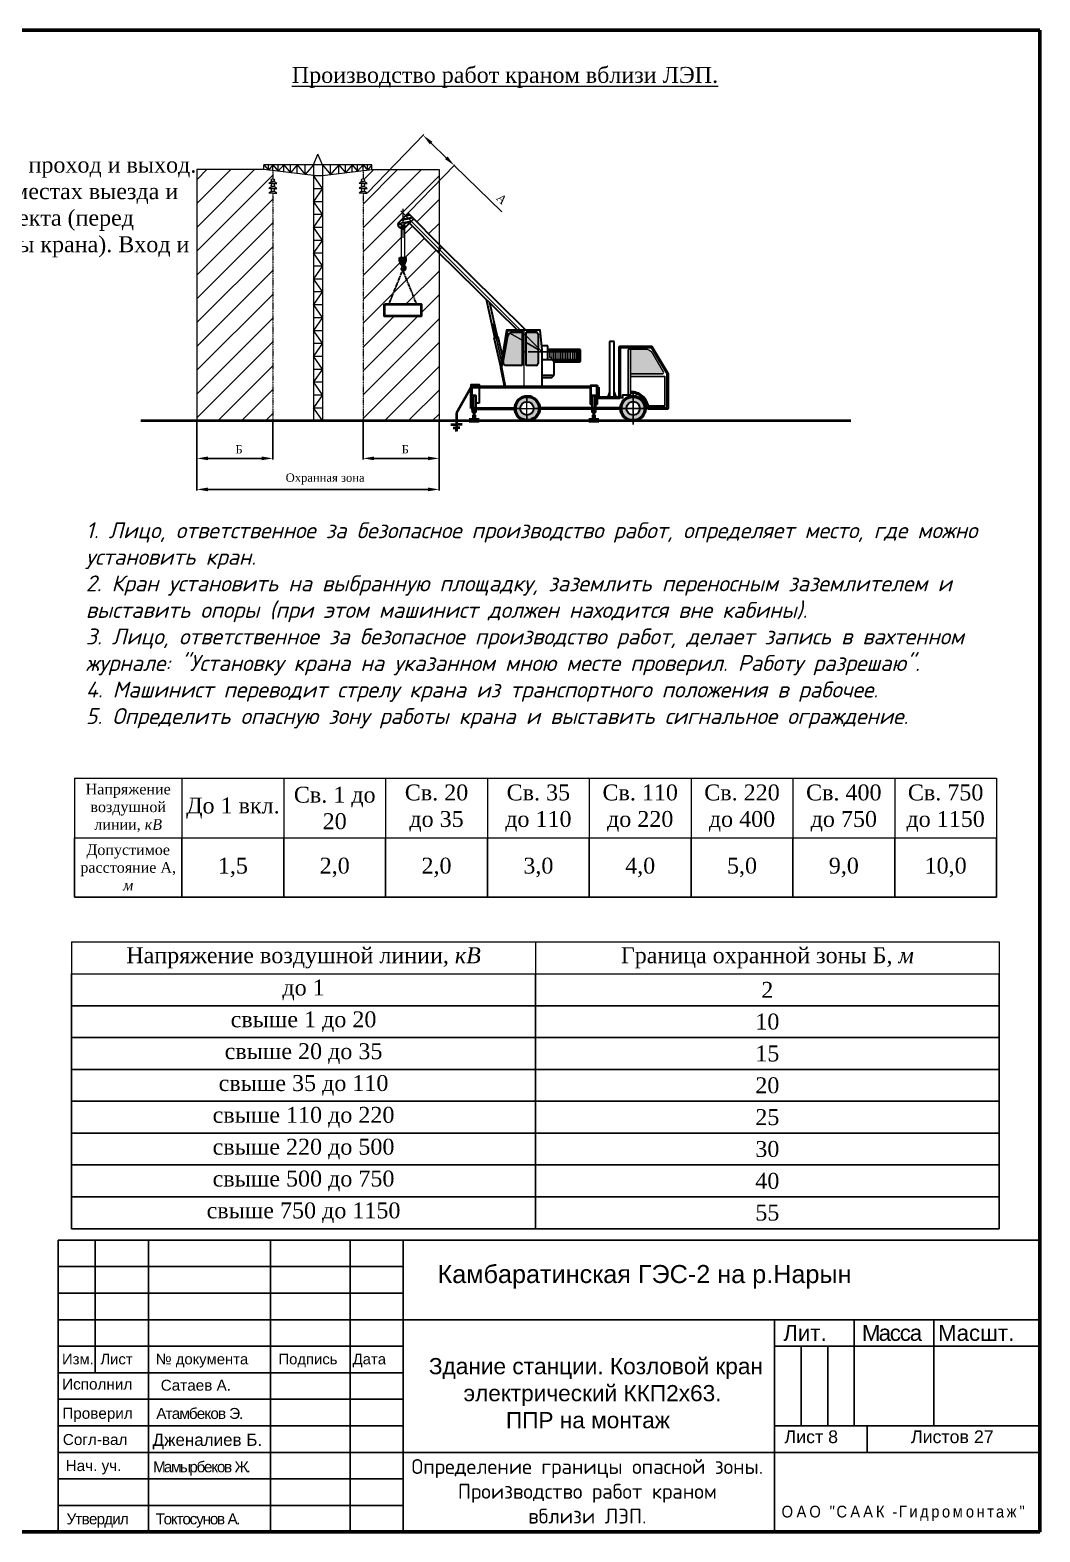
# Model space of a CAD drawing. Header units: millimetres. Extents: x 155577 to 993706, y -295114 to -113927.
# Drawn here: x 423983 to 444555, y -247198 to -216603 of the extents above; entities that cross this region are included whole.
import ezdxf

# ---------------------------------------------------------------- set-up
doc = ezdxf.new("R2010")
doc.units = ezdxf.units.MM
doc.linetypes.add('CENTER', pattern=[50.8, 31.75, -6.35, 6.35, -6.35])
doc.linetypes.add('Эл. линия', pattern=[22.225, 6.35, -3.175, 6.35, -3.175, 0, -3.175])
doc.layers.add('размер', color=84, linetype='Continuous', lineweight=18)
doc.layers.add('Сущ. здание', color=8, linetype='Continuous', lineweight=30)
doc.styles.add('rom', font='times.ttf')
doc.styles.get("Standard").update_dxf_attribs({"font": 'arial.ttf'})
doc.styles.add('Бук', font='isocpeur.ttf', dxfattribs={"height": 3})
doc.styles.add('джорджия', font='georgia.ttf', dxfattribs={"height": 3})
doc.dimstyles.new('ISO-25', dxfattribs={"dimtxt": 170, "dimasz": 170, "dimexe": 20, "dimexo": 10, "dimgap": 40, "dimtad": 1, "dimtxsty": 'Standard', "dimcen": 2.5, "dimadec": 0, "dimazin": 0, "dimtfac": 1, "dimtmove": 0, "dimatfit": 3, "dimfxl": 0, "dimarcsym": 0})

# ---------------------------------------------------------------- blocks, each defined once
blk = doc.blocks.new('*D197')
at = {"layer": 'Defpoints', "color": 0, "transparency": 16777216}
for p in [(427381, -224560), (432315, -224560), (432315, -225961)]:
    blk.add_point(p, dxfattribs=at)
at = {"layer": 'размер', "color": 0, "lineweight": -2, "transparency": 16777216}
for p, q in [((427381, -224570), (427381, -225981)), ((432315, -224570), (432315, -225981)), ((427606, -225961), (432090, -225961))]:
    blk.add_line(p, q, dxfattribs=at)
at = {"layer": 'размер', "color": 0, "transparency": 16777216}
for points in [[(427606, -225923), (427606, -225998), (427381, -225961)], [(432090, -225923), (432090, -225998), (432315, -225961)]]:
    blk.add_solid(points, dxfattribs=at)
at = {"layer": 'размер', "color": 0, "transparency": 16777216, "insert": (429994, -225749), "char_height": 170, "attachment_point": 5}
blk.add_mtext('{\\fGeorgia|b0|i0|c204|p18;Охранная зона}', dxfattribs=at)
blk = doc.blocks.new('*D198')
at = {"layer": 'Defpoints', "color": 0, "transparency": 16777216}
for p in [(427381, -224560), (428929, -224560), (427381, -225329)]:
    blk.add_point(p, dxfattribs=at)
at = {"layer": 'размер', "color": 0, "lineweight": -2, "transparency": 16777216}
for p, q in [((427381, -224570), (427381, -225349)), ((428929, -224570), (428929, -225349)), ((428704, -225329), (427606, -225329))]:
    blk.add_line(p, q, dxfattribs=at)
at = {"layer": 'размер', "color": 0, "transparency": 16777216}
for points in [[(427606, -225291), (427606, -225366), (427381, -225329)], [(428704, -225291), (428704, -225366), (428929, -225329)]]:
    blk.add_solid(points, dxfattribs=at)
at = {"layer": 'размер', "color": 0, "transparency": 16777216, "insert": (428240, -225144), "char_height": 170, "attachment_point": 5}
blk.add_mtext('{\\fGeorgia|b0|i0|c204|p18;Б}', dxfattribs=at)
blk = doc.blocks.new('*D190')
at = {"layer": 'Defpoints', "color": 0, "transparency": 16777216}
for p in [(430767, -224560), (432315, -224560), (430767, -225329)]:
    blk.add_point(p, dxfattribs=at)
at = {"layer": 'размер', "color": 0, "lineweight": -2, "transparency": 16777216}
for p, q in [((430767, -224570), (430767, -225349)), ((432315, -224570), (432315, -225349)), ((432090, -225329), (430992, -225329))]:
    blk.add_line(p, q, dxfattribs=at)
at = {"layer": 'размер', "color": 0, "transparency": 16777216}
for points in [[(430992, -225291), (430992, -225366), (430767, -225329)], [(432090, -225291), (432090, -225366), (432315, -225329)]]:
    blk.add_solid(points, dxfattribs=at)
at = {"layer": 'размер', "color": 0, "transparency": 16777216, "insert": (431626, -225144), "char_height": 170, "attachment_point": 5}
blk.add_mtext('{\\fGeorgia|b0|i0|c204|p18;Б}', dxfattribs=at)
blk = doc.blocks.new('*D199')
at = {"layer": 'Defpoints', "color": 0, "transparency": 16777216}
for p in [(432623, -219361), (430848, -219928), (431478, -220540)]:
    blk.add_point(p, dxfattribs=at)
at = {"layer": 'размер', "color": 0, "lineweight": -2, "transparency": 16777216}
for p, q in [((430855, -219921), (432006, -218734)), ((432154, -218905), (432462, -219204)), ((431485, -220533), (432637, -219347)), ((432623, -219361), (433595, -220305))]:
    blk.add_line(p, q, dxfattribs=at)
at = {"layer": 'размер', "color": 0, "transparency": 16777216}
for points in [[(432180, -218879), (432127, -218932), (431992, -218749)], [(432488, -219178), (432435, -219231), (432623, -219361)]]:
    blk.add_solid(points, dxfattribs=at)
at = {"layer": 'размер', "color": 0, "transparency": 16777216, "insert": (433592, -220044), "char_height": 170, "attachment_point": 5, "rotation": 315.849}
blk.add_mtext('{\\fGeorgia|b0|i0|c204|p18;А}', dxfattribs=at)
blk = doc.blocks.new('*T191')
at = {"color": 0, "linetype": 'ByBlock', "lineweight": 15}
for p, q in [((0, 0), (18896, 0)), ((0, 0), (0, -654)), ((9448, 0), (9448, -654)), ((18896, 0), (18896, -654)), ((0, -654), (18896, -654))]:
    blk.add_line(p, q, dxfattribs=at)
at = {"color": 0, "linetype": 'ByBlock', "lineweight": -2}
for p, q in [((0, -654), (0, -5844)), ((9448, -654), (9448, -5844)), ((18896, -654), (18896, -5844)), ((0, -1303), (18896, -1303)), ((0, -1952), (18896, -1952)), ((0, -2600), (18896, -2600)), ((0, -3249), (18896, -3249)), ((0, -3898), (18896, -3898)), ((0, -4546), (18896, -4546)), ((0, -5195), (18896, -5195)), ((0, -5844), (18896, -5844))]:
    blk.add_line(p, q, dxfattribs=at)
at = {"color": 0, "linetype": 'ByBlock', "lineweight": 20, "width": 9231.77, "attachment_point": 5, "style": 'джорджия'}
for s, insert, char_height in [('{\\fGeorgia|b0|i0|c204|p18;Напряжение воздушной линии, \\fGeorgia|b0|i1|c204|p18;кВ}', (4724, -327), 324.32), ('{\\fGeorgia|b0|i0|c204|p18;Граница охранной зоны Б, \\fGeorgia|b0|i1|c204|p18;м}', (14172, -327), 324.32), ('{\\fGeorgia|b0|i0|c204|p18;до 1}', (4724, -979), 324.32), ('2', (14172, -979), 324), ('{\\fGeorgia|b0|i0|c204|p18;свыше 1 до 20}', (4724, -1627), 324.32), ('10', (14172, -1627), 324.3), ('{\\fGeorgia|b0|i0|c204|p18;свыше 20 до 35}', (4724, -2276), 324.32), ('15', (14172, -2276), 324.3), ('{\\fGeorgia|b0|i0|c204|p18;свыше 35 до 110}', (4724, -2925), 324.32), ('20', (14172, -2925), 324.3), ('{\\fGeorgia|b0|i0|c204|p18;свыше 110 до 220}', (4724, -3573), 324.32), ('25', (14172, -3573), 324.3), ('{\\fGeorgia|b0|i0|c204|p18;свыше 220 до 500}', (4724, -4222), 324.32), ('30', (14172, -4222), 324.3), ('{\\fGeorgia|b0|i0|c204|p18;свыше 500 до 750}', (4724, -4871), 324.32), ('40', (14172, -4871), 324.3), ('{\\fGeorgia|b0|i0|c204|p18;свыше 750 до 1150}', (4724, -5519), 324.32), ('55', (14172, -5519), 324.3)]:
    blk.add_mtext(s, dxfattribs=dict(at, insert=insert, char_height=char_height))
blk = doc.blocks.new('*T192')
at = {"color": 0, "linetype": 'ByBlock', "lineweight": 15}
for p, q in [((0, 0), (18786, 0)), ((0, 0), (0, -1216)), ((2193, 0), (2193, -1216)), ((4267, 0), (4267, -1216)), ((6341, 0), (6341, -1216)), ((8415, 0), (8415, -1216)), ((10490, 0), (10490, -1216)), ((12564, 0), (12564, -1216)), ((14638, 0), (14638, -1216)), ((16712, 0), (16712, -1216)), ((18786, 0), (18786, -1216)), ((0, -1216), (18786, -1216))]:
    blk.add_line(p, q, dxfattribs=at)
at = {"color": 0, "linetype": 'ByBlock', "lineweight": -2}
for p, q in [((0, -1216), (0, -2422)), ((2193, -1216), (2193, -2422)), ((4267, -1216), (4267, -2422)), ((6341, -1216), (6341, -2422)), ((8415, -1216), (8415, -2422)), ((10490, -1216), (10490, -2422)), ((12564, -1216), (12564, -2422)), ((14638, -1216), (14638, -2422)), ((16712, -1216), (16712, -2422)), ((18786, -1216), (18786, -2422)), ((0, -2422), (18786, -2422))]:
    blk.add_line(p, q, dxfattribs=at)
at = {"color": 0, "linetype": 'ByBlock', "lineweight": 20, "attachment_point": 5, "style": 'джорджия'}
for s, insert, char_height, width in [('{\\fGeorgia|b0|i0|c204|p18;Напряжение воздушной линии, \\fGeorgia|b0|i1|c204|p18;кВ}', (1097, -608), 216.22, 1976.88), ('{\\fGeorgia|b0|i0|c204|p18;Св. 1 до 20}', (5304, -608), 324.32, 1857.9), ('{\\fGeorgia|b0|i0|c204|p18;Св. 20 до 35}', (7378, -608), 324.32, 1857.9), ('{\\fGeorgia|b0|i0|c204|p18;Св. 35 до 110 }', (9453, -608), 324.32, 1857.9), ('{\\fGeorgia|b0|i0|c204|p18;Св. 110 до 220}', (11527, -608), 324.32, 1857.9), ('{\\fGeorgia|b0|i0|c204|p18;Св. 220 до 400}', (13601, -608), 324.32, 1857.9), ('{\\fGeorgia|b0|i0|c204|p18;Св. 400 до 750}', (15675, -608), 324.32, 1857.9), ('{\\fGeorgia|b0|i0|c204|p18;Св. 750 до 1150}', (17749, -608), 324.32, 1857.9), ('{\\fGeorgia|b0|i0|c204|p18;До 1 вкл.}', (3230, -608), 324.32, 1857.9), ('{\\fGeorgia|b0|i0|c204|p18;Допустимое расстояние А, \\fGeorgia|b0|i1|c204|p18;м}', (1097, -1819), 216.22, 1976.88), ('1,5', (3230, -1819), 324.3, 1857.9), ('2,0', (5304, -1819), 324.3, 1857.9), ('2,0', (7378, -1819), 324.3, 1857.9), ('3,0', (9453, -1819), 324.3, 1857.9), ('4,0', (11527, -1819), 324.3, 1857.9), ('5,0', (13601, -1819), 324.3, 1857.9), ('9,0', (15675, -1819), 324.3, 1857.9), ('10,0', (17749, -1819), 324.3, 1857.9)]:
    blk.add_mtext(s, dxfattribs=dict(at, insert=insert, char_height=char_height, width=width))

msp = doc.modelspace()

# ---------------------------------------------------------------- hatches: boundary and pattern name
at = {"linetype": 'ByBlock', "lineweight": 20}
h = msp.add_hatch(dxfattribs=at)
h.set_pattern_fill('ANSI31', color=9, scale=108.108, style=0)
h.set_pattern_definition([(45, (14798.9, -231763.07), (-242.70938, 242.70938), [])])
h.paths.add_polyline_path([(428928.707, -219927.691), (428848.08, -219927.691, -0.210682779), (428928.707, -219892.14, -0.414213562), (428896.949, -219860.381, -0.414213562), (428928.707, -219828.623), (428848.08, -219828.623, -0.210682779), (428928.707, -219793.072, -0.414213562), (428896.949, -219761.313, -0.414213562), (428928.707, -219729.555), (428848.08, -219729.555, -0.210682779), (428928.707, -219694.004, -0.414213562), (428896.949, -219662.246, -0.414213562), (428928.707, -219630.487), (428928.707, -219468.161), (428747.891, -219446.558), (427380.946, -219446.558), (427380.946, -224560.025), (428928.707, -224560.025)])
h.paths.add_polyline_path([(432314.71, -221141.063), (432284.304, -221111.099), (431712.909, -220535.842), (431610.526, -220637.537), (431610.526, -221231.159), (431613.188, -221233.994), (431620.726, -221233.994), (431638.415, -221233.994), (431638.415, -221297.586), (431603.582, -221384.312), (431587.899, -221384.312), (431587.899, -221399.189), (431628.593, -221430.743, -0.624469511), (431577.605, -221494.566), (431859.24, -222189.565), (431947.132, -222189.565), (431947.132, -222431.166), (431205.805, -222431.166), (431205.805, -222189.565), (431293.697, -222189.565), (431575.539, -221494.054, -0.324932666), (431542.107, -221452.364), (431553.78, -221454.497, 1.606567306), (431597.023, -221432.876), (431564.59, -221400.443), (431564.59, -221384.312), (431548.908, -221384.312), (431548.759, -221384.312), (431544.024, -221372.525), (431513.925, -221297.586), (431513.925, -221230.317), (431517.378, -221233.994), (431542.263, -221233.994), (431542.263, -220648.461, -0.347514101), (431478.461, -220540.152), (431576.469, -220442.803), (431576.469, -220321.934), (431637.124, -220382.555), (431647.308, -220372.439), (431684.919, -220335.081), (432314.71, -220969.129), (432314.71, -219446.558), (430947.765, -219446.558), (430766.949, -219468.161), (430766.949, -219630.487, -0.414213562), (430798.708, -219662.246, -0.414213562), (430766.949, -219694.004, -0.210682779), (430847.576, -219729.555), (430766.949, -219729.555, -0.414213562), (430798.708, -219761.313, -0.414213562), (430766.949, -219793.072, -0.210682779), (430847.576, -219828.623), (430766.949, -219828.623, -0.414213562), (430798.708, -219860.381, -0.414213562), (430766.949, -219892.14, -0.210682779), (430847.576, -219927.691), (430766.949, -219927.691), (430766.949, -224560.025), (432314.71, -224560.025)])
h.paths.add_polyline_path([(431577.605, -221494.566, -0.011707732), (431575.539, -221494.054), (431293.697, -222189.565), (431859.24, -222189.565)], flags=17)
h = msp.add_hatch(color=256, dxfattribs=at)
h.paths.add_polyline_path([(428848.08, -219729.555), (428928.707, -219729.555), (429009.334, -219729.555, 0.440937556)])
h.paths.add_polyline_path([(428848.08, -219828.623), (428928.707, -219828.623), (429009.334, -219828.623, 0.440937556)])
h.paths.add_polyline_path([(428848.08, -219927.691), (428928.707, -219927.691), (429009.334, -219927.691, 0.440937556)])
h.paths.add_polyline_path([(430686.322, -219729.555), (430766.949, -219729.555), (430847.576, -219729.555, 0.440937556)])
h.paths.add_polyline_path([(430686.322, -219828.623), (430766.949, -219828.623), (430847.576, -219828.623, 0.440937556)])
h.paths.add_polyline_path([(430686.322, -219927.691), (430766.949, -219927.691), (430847.576, -219927.691, 0.440937556)])
h = msp.add_hatch(color=256, dxfattribs=at)
h.paths.add_polyline_path([(431724.106, -220374.533), (431709.338, -220359.665), (431647.308, -220372.439), (431637.124, -220382.555), (431645.33, -220390.755)])
h.paths.add_polyline_path([(431645.33, -220390.755), (431637.124, -220382.555), (431624.562, -220395.032)])
h.paths.add_polyline_path([(431603.795, -220450.402), (431559.67, -220459.488), (431536.925, -220482.081), (431598.741, -220469.351)])
h.paths.add_polyline_path([(431702.576, -220447.968), (431687.718, -220433.119), (431603.795, -220450.402), (431598.741, -220469.351)])
h.paths.add_polyline_path([(431781.005, -220431.817), (431766.238, -220416.949), (431687.718, -220433.119), (431702.576, -220447.968)])
h.paths.add_polyline_path([(431733.024, -220515.862), (431751.824, -220497.188), (431749.247, -220494.612), (431597.481, -220525.866, -0.14337599), (431608.72, -220541.46)])
h.paths.add_polyline_path([(431755.769, -220493.269), (431749.247, -220494.612), (431751.824, -220497.188)])
h.paths.add_polyline_path([(431540.351, -220555.539), (431543.418, -220544.041, -0.023314504), (431544.382, -220541.002, -0.03732041), (431546.501, -220536.364), (431477.575, -220550.558, 0.043835551), (431478.534, -220568.269)])
h.paths.add_polyline_path([(431523.048, -220620.414), (431505.623, -220624.002, 0.043870985), (431518.969, -220635.707)])
h.paths.add_polyline_path([(431555.453, -220631.649), (431560.507, -220612.7), (431523.048, -220620.414), (431518.969, -220635.707, 0.011501363), (431522.792, -220638.375)])
h.paths.add_polyline_path([(431592.75, -220623.969), (431597.804, -220605.019), (431560.507, -220612.7), (431555.453, -220631.649)])
h.paths.add_polyline_path([(431632.409, -220615.802), (431655.154, -220593.209), (431597.804, -220605.019), (431592.75, -220623.969)])
h = msp.add_hatch(color=256, dxfattribs=at)
h.paths.add_polyline_path([(431620.726, -221233.994), (431613.188, -221233.994), (431638.415, -221260.859), (431638.415, -221252.832)])
h.paths.add_polyline_path([(431590.743, -221233.994), (431583.206, -221233.994), (431638.415, -221292.788), (431638.415, -221284.761)])
h.paths.add_polyline_path([(431553.726, -221233.994), (431546.188, -221233.994), (431628.675, -221321.837), (431630.933, -221316.215)])
h.paths.add_polyline_path([(431517.378, -221233.994), (431513.925, -221233.994), (431513.925, -221238.343), (431617.786, -221348.948), (431620.044, -221343.326)])
h.paths.add_polyline_path([(431513.925, -221266.98), (431513.925, -221275.006), (431607.472, -221374.628), (431609.73, -221369.006)])
h.paths.add_polyline_path([(431516.482, -221303.95), (431522.115, -221317.976), (431565.137, -221363.792, -0.121872314), (431568.276, -221359.109)], flags=17)
h.paths.add_polyline_path([(431544.024, -221372.525), (431548.759, -221384.312), (431555.093, -221384.312)])
h = msp.add_hatch(color=9, dxfattribs=at)
h.paths.add_polyline_path([(434010.838, -222923.835), (433753.6, -222775.024, 0.133894012), (433716.133, -222832.636), (433622.466, -223363.417, 0.353974589), (433663.98, -223436.96), (434010.838, -223436.96)])
h.paths.add_polyline_path([(433784.223, -222754.664, 0.070737254), (433753.6, -222775.024), (434010.838, -222923.835), (434010.838, -222754.664)])
h.paths.add_polyline_path([(434091.108, -222754.664), (434091.108, -222970.271), (434331.919, -223109.579), (434331.919, -222797.767, 0.291454726), (434298.732, -222754.664)])
h.paths.add_polyline_path([(434091.108, -222970.271), (434091.108, -223436.96), (434296.075, -223436.96, 0.260888524), (434331.919, -223395.174), (434331.919, -223109.579)])
msp.add_hatch(color=9, dxfattribs=at).paths.add_polyline_path([(436858.344, -223608.177, 0.511810998), (436889.661, -223563.782), (436670.233, -223191.606, 0.123079728), (436557.954, -223108.911), (436213.133, -223108.911), (436213.133, -223608.177)])
h = msp.add_hatch(color=8, dxfattribs=at)
h.paths.add_polyline_path([(434241.396, -224312.311), (434357.675, -224312.311, 0.421078728), (434105.027, -224065.503), (434105.027, -224174.503, -0.417293981)])
h.paths.add_polyline_path([(434105.027, -224447.255), (434105.027, -224559.119, 0.421078728), (434357.675, -224312.311), (434241.396, -224312.311, -0.411139839)])
h.paths.add_polyline_path([(434035.18, -224547.32, -0.63409963), (434070.825, -224555.929, 0.0348278), (434105.027, -224559.119), (434105.027, -224447.255, -0.411139839), (433968.659, -224312.311), (433863.924, -224312.311, 0.325708068)])
h.paths.add_polyline_path([(433863.924, -224312.311), (433968.659, -224312.311, -0.417293981), (434105.027, -224174.503), (434105.027, -224065.503, 0.407381562)])
h.paths.add_polyline_path([(436267.187, -224173.07), (436267.187, -224066.279, 0.412861999), (436019.189, -224310.879), (436130.819, -224310.879, -0.417293981)])
h.paths.add_polyline_path([(436267.187, -224066.279), (436267.187, -224173.07, -0.417293981), (436403.556, -224310.879), (436512.919, -224310.879, 0.410177429)])
h.paths.add_polyline_path([(436267.187, -224445.822), (436267.187, -224560.025, 0.412869363), (436512.929, -224313.152, 0.002302078), (436512.919, -224310.879), (436403.556, -224310.879, -0.411139839)])
h.paths.add_polyline_path([(436130.819, -224310.879), (436019.189, -224310.879, 0.002302078), (436019.178, -224313.152, 0.412869363), (436264.92, -224560.025), (436267.187, -224560.025), (436267.187, -224445.822, -0.411139839)])

# ---------------------------------------------------------------- linework, layer by layer
at = {"lineweight": 60}
for p, q in [((402949.846, -216603.218), (444555.454, -216603.218)), ((444555.454, -247197.782), (444555.454, -216603.218)), ((402949.846, -247197.782), (444555.454, -247197.782))]:
    msp.add_line(p, q, dxfattribs=at)
at = {"linetype": 'ByBlock', "lineweight": 20}
for p, q in [((430947.765, -219351.53), (428747.891, -219351.53)), ((428747.891, -219446.558), (428747.891, -219351.53)), ((428747.891, -219351.53), (428838.299, -219457.36)), ((428928.707, -219351.53), (428838.299, -219457.36)), ((428838.299, -219457.36), (428838.299, -219351.53)), ((428928.707, -219351.53), (429039.667, -219481.417)), ((428928.707, -219468.161), (428928.707, -219351.53)), ((429039.667, -219481.417), (429039.667, -219351.53)), ((429150.627, -219351.53), (429039.667, -219481.417)), ((429150.627, -219351.53), (429286.811, -219510.943)), ((429150.627, -219494.673), (429150.627, -219351.53)), ((429422.994, -219351.53), (429286.811, -219510.943)), ((429286.811, -219510.943), (429286.811, -219351.53)), ((429422.994, -219351.53), (429590.135, -219547.181)), ((429422.994, -219527.213), (429422.994, -219351.53)), ((429757.277, -219351.53), (429590.135, -219547.181)), ((429590.135, -219547.181), (429590.135, -219351.53)), ((429757.277, -219351.53), (429847.828, -219132.953)), ((429757.277, -219351.53), (429757.277, -224560.025)), ((429938.38, -219351.53), (429847.828, -219132.953)), ((429938.38, -219351.53), (429938.38, -224560.025)), ((429938.38, -219351.53), (430105.521, -219547.181)), ((430105.521, -219547.181), (430105.521, -219351.53)), ((430272.663, -219351.53), (430105.521, -219547.181)), ((430272.663, -219527.213), (430272.663, -219351.53)), ((430272.663, -219351.53), (430408.846, -219510.943)), ((430408.846, -219510.943), (430408.846, -219351.53)), ((430545.03, -219351.53), (430408.846, -219510.943)), ((430545.03, -219494.673), (430545.03, -219351.53)), ((430545.03, -219351.53), (430655.99, -219481.417)), ((430655.99, -219481.417), (430655.99, -219351.53)), ((430766.949, -219351.53), (430655.99, -219481.417)), ((430766.949, -219468.161), (430766.949, -219351.53)), ((430766.949, -219351.53), (430857.357, -219457.36)), ((430947.765, -219351.53), (430857.357, -219457.36)), ((430857.357, -219457.36), (430857.357, -219351.53)), ((430947.765, -219446.558), (430947.765, -219351.53)), ((429757.277, -219567.15), (428747.891, -219446.558)), ((429938.38, -219829.933), (429757.277, -219567.15)), ((429757.277, -219567.15), (429938.38, -219567.15)), ((429938.38, -219567.15), (430947.765, -219446.558)), ((428928.707, -219729.555), (428848.08, -219729.555)), ((428928.707, -219828.623), (428848.08, -219828.623)), ((428928.707, -219927.691), (428848.08, -219927.691)), ((428928.707, -219729.555), (429009.334, -219729.555)), ((428928.707, -219828.623), (429009.334, -219828.623)), ((428928.707, -219927.691), (429009.334, -219927.691)), ((429938.38, -219829.933), (429757.277, -220092.716)), ((429757.277, -219829.933), (429938.38, -219829.933)), ((430766.949, -219729.555), (430686.322, -219729.555)), ((430766.949, -219828.623), (430686.322, -219828.623)), ((430766.949, -219927.691), (430686.322, -219927.691)), ((430766.949, -219729.555), (430847.576, -219729.555)), ((430766.949, -219828.623), (430847.576, -219828.623)), ((430766.949, -219927.691), (430847.576, -219927.691)), ((429938.38, -220355.499), (429757.277, -220092.716)), ((429757.277, -220092.716), (429938.38, -220092.716)), ((429938.38, -220355.499), (429757.277, -220618.281)), ((429757.277, -220355.499), (429938.38, -220355.499)), ((431477.575, -220550.558), (431546.501, -220536.364)), ((431478.534, -220568.269), (431542.338, -220555.13)), ((431536.925, -220482.081), (431781.005, -220431.817)), ((431542.263, -220552.857), (431542.263, -221233.994)), ((431559.67, -220459.488), (431766.238, -220416.949)), ((431582.865, -220528.876), (431755.769, -220493.269)), ((431608.72, -220541.46), (431733.024, -220515.862)), ((431610.526, -220556.041), (431610.526, -221233.994)), ((431624.562, -220395.032), (431724.106, -220374.533)), ((431647.308, -220372.439), (431709.338, -220359.665)), ((429938.38, -220881.064), (429757.277, -220618.281)), ((429757.277, -220618.281), (429938.38, -220618.281)), ((429938.38, -220881.064), (429757.277, -221143.847)), ((429757.277, -220881.064), (429938.38, -220881.064)), ((431505.623, -220624.002), (431655.154, -220593.209)), ((431522.792, -220638.375), (431632.409, -220615.802)), ((429938.38, -221406.63), (429757.277, -221143.847)), ((429757.277, -221143.847), (429938.38, -221143.847)), ((429938.38, -221406.63), (429757.277, -221669.413)), ((429757.277, -221406.63), (429938.38, -221406.63)), ((431513.925, -221238.343), (431617.786, -221348.948)), ((431513.925, -221266.98), (431609.73, -221369.006)), ((431513.925, -221275.006), (431607.472, -221374.628)), ((431516.482, -221303.95), (431568.276, -221359.109)), ((431517.378, -221233.994), (431620.044, -221343.326)), ((431522.115, -221317.976), (431565.137, -221363.792)), ((431544.024, -221372.525), (431555.093, -221384.312)), ((431546.188, -221233.994), (431628.675, -221321.837)), ((431553.726, -221233.994), (431630.933, -221316.215)), ((431583.206, -221233.994), (431638.415, -221292.788)), ((431590.743, -221233.994), (431638.415, -221284.761)), ((431613.188, -221233.994), (431638.415, -221260.859)), ((431620.726, -221233.994), (431638.415, -221252.832)), ((429938.38, -221932.196), (429757.277, -221669.413)), ((429757.277, -221669.413), (429938.38, -221669.413)), ((429938.38, -221932.196), (429757.277, -222194.979)), ((429757.277, -221932.196), (429938.38, -221932.196)), ((429938.38, -222457.762), (429757.277, -222194.979)), ((429757.277, -222194.979), (429938.38, -222194.979)), ((429938.38, -222457.762), (429757.277, -222720.545)), ((429757.277, -222457.762), (429938.38, -222457.762)), ((429938.38, -222983.327), (429757.277, -222720.545)), ((429757.277, -222720.545), (429938.38, -222720.545)), ((429938.38, -222983.327), (429757.277, -223246.11)), ((429757.277, -222983.327), (429938.38, -222983.327)), ((434050.973, -222736.495), (433710.099, -222736.495)), ((434050.973, -223855.041), (434050.973, -222736.495)), ((429938.38, -223508.893), (429757.277, -223246.11)), ((429757.277, -223246.11), (429938.38, -223246.11)), ((434612.209, -223156.015), (434612.209, -223301.423)), ((434647.037, -223156.015), (434647.037, -223316.555)), ((434681.864, -223156.015), (434681.864, -223316.555)), ((434716.692, -223156.015), (434716.692, -223316.555)), ((434751.519, -223156.015), (434751.519, -223316.555)), ((434786.346, -223156.015), (434786.346, -223316.555)), ((434821.174, -223156.015), (434821.174, -223316.555)), ((434856.001, -223156.015), (434856.001, -223316.555)), ((434890.829, -223156.015), (434890.829, -223316.555)), ((434925.656, -223156.015), (434925.656, -223316.555)), ((434960.484, -223156.015), (434960.484, -223316.555)), ((434995.311, -223156.015), (434995.311, -223316.555)), ((435030.139, -223156.015), (435030.139, -223316.555)), ((435064.966, -223156.015), (435064.966, -223316.555)), ((435099.793, -223156.015), (435099.793, -223316.555)), ((436557.954, -223108.911), (436165.002, -223108.911)), ((436889.661, -223563.782), (436670.233, -223191.606)), ((429938.38, -223508.893), (429757.277, -223771.676)), ((429757.277, -223508.893), (429938.38, -223508.893)), ((433591.104, -223474.462), (433666.315, -223855.041)), ((429938.38, -224034.459), (429757.277, -223771.676)), ((429757.277, -223771.676), (429938.38, -223771.676)), ((434050.973, -223855.041), (433666.315, -223855.041)), ((429938.38, -224034.459), (429757.277, -224297.242)), ((429757.277, -224034.459), (429938.38, -224034.459)), ((434105.027, -224557.754), (434105.027, -224064.003)), ((429938.38, -224560.025), (429757.277, -224297.242)), ((429757.277, -224297.242), (429938.38, -224297.242)), ((433863.924, -224312.311), (434357.675, -224312.311))]:
    msp.add_line(p, q, dxfattribs=at)
at = {"linetype": 'Эл. линия', "lineweight": 20, "ltscale": 0.5}
for p, q in [((428928.707, -219468.161), (428928.707, -219630.487)), ((430766.949, -219468.161), (430766.949, -219630.487)), ((428928.707, -219927.691), (428928.707, -224560.025)), ((430766.949, -219927.691), (430766.949, -224560.025))]:
    msp.add_line(p, q, dxfattribs=at)
at = {"linetype": 'CENTER', "lineweight": 20}
msp.add_line((431576.469, -220246.56), (431576.469, -220840.108), dxfattribs=at)
at = {"lineweight": 25}
for p, q in [((434412.189, -223156.015), (431537.975, -220283.462)), ((433588.593, -223353.753), (433415.378, -222579.364)), ((433689.757, -222714.529), (434372.054, -222714.529)), ((434372.054, -222714.529), (434412.189, -223115.88)), ((434813.54, -223156.015), (434131.244, -223156.015)), ((436165.002, -223108.911), (436165.002, -224040.609)), ((436213.133, -223108.911), (436213.133, -224040.609)), ((436213.133, -223608.177), (436858.344, -223608.177)), ((436267.187, -223986.555), (436267.187, -224635.203)), ((436591.511, -224310.879), (435780.701, -224310.879)), ((436321.241, -224310.879), (436591.511, -224310.879))]:
    msp.add_line(p, q, dxfattribs=at)
at = {"linetype": 'ByBlock', "lineweight": 30}
for p, q in [((431712.909, -220535.842), (431799.198, -220450.132)), ((431513.925, -221233.994), (431638.415, -221233.994)), ((433437.782, -222870.483), (433519.138, -222852.285)), ((435786.121, -222949.898), (435786.121, -224094.663)), ((435882.026, -222949.898), (435786.121, -222949.898)), ((435882.026, -224094.663), (435882.026, -222949.898)), ((435786.121, -223980.48), (435746.562, -224094.663)), ((435882.026, -223980.48), (435921.585, -224094.663))]:
    msp.add_line(p, q, dxfattribs=at)
at = {"lineweight": 30}
for p, q in [((433911.404, -222714.529), (432284.304, -221111.099)), ((434083.834, -222714.529), (432370.593, -221025.389)), ((433453.96, -222866.864), (433280.908, -222093.205)), ((433502.96, -222855.904), (433346.907, -222158.244)), ((433571.056, -223466.306), (433437.782, -222870.483)), ((433606.405, -223242.428), (433519.138, -222852.285)), ((433622.466, -223363.417), (433716.133, -222832.636)), ((433784.223, -222754.664), (434010.838, -222754.664)), ((433784.223, -222754.664), (434010.838, -222754.664)), ((434010.838, -222754.664), (433784.223, -222754.664)), ((434010.838, -222754.664), (434010.838, -223436.96)), ((434091.108, -222754.664), (434298.732, -222754.664)), ((434298.732, -222754.664), (434091.108, -222754.664)), ((434091.108, -223436.96), (434091.108, -222754.664)), ((434331.919, -222797.767), (434331.919, -223395.174)), ((434532.594, -223035.61), (434412.189, -223035.61)), ((434412.189, -223316.555), (434612.865, -223316.555)), ((434412.189, -223637.636), (434412.189, -223316.555)), ((434532.594, -223316.555), (434532.594, -223035.61)), ((434612.865, -223316.555), (434653, -223356.69)), ((434010.838, -223436.96), (433663.98, -223436.96)), ((434296.075, -223436.96), (434091.108, -223436.96)), ((434653, -223637.636), (434412.189, -223637.636)), ((434612.865, -223677.771), (434653, -223637.636)), ((434653, -223356.69), (434653, -223637.636)), ((433132.055, -223878.447), (433132.055, -224202.771)), ((434412.189, -223677.771), (434612.865, -223677.771)), ((432996.456, -224202.771), (432969.893, -224202.771)), ((433132.055, -224202.771), (433061.487, -224202.771))]:
    msp.add_line(p, q, dxfattribs=at)
at = {"linetype": 'Эл. линия', "lineweight": 30, "ltscale": 0.2}
for p, q in [((431293.697, -222189.565), (431580.721, -221481.267)), ((431859.24, -222189.565), (431572.216, -221481.267))]:
    msp.add_line(p, q, dxfattribs=at)
at = {"lineweight": 40}
for p, q in [((431513.925, -221297.586), (431513.925, -221233.994)), ((431548.759, -221384.312), (431513.925, -221297.586)), ((431553.78, -221454.497), (431542.107, -221452.364)), ((431548.908, -221384.312), (431564.59, -221384.312)), ((431564.59, -221400.443), (431564.59, -221365.878)), ((431597.023, -221432.876), (431564.59, -221400.443)), ((431587.899, -221384.312), (431603.582, -221384.312)), ((431603.582, -221384.312), (431638.415, -221297.586)), ((431638.415, -221297.586), (431638.415, -221233.994))]:
    msp.add_line(p, q, dxfattribs=at)
at = {"lineweight": 13}
msp.add_line((433710.099, -222736.495), (433591.104, -223474.462), dxfattribs=at)
at = {"color": 0, "linetype": 'ByBlock', "lineweight": 40}
for p, q in [((432969.893, -223878.447), (432672.057, -224409.157)), ((432672.057, -224409.157), (432672.057, -224756.935)), ((432557.441, -224640.174), (432672.057, -224640.174)), ((432605.359, -224706.039), (432672.057, -224706.039)), ((432644.292, -224756.935), (432672.057, -224756.935)), ((432786.673, -224640.174), (432672.057, -224640.174)), ((432738.755, -224706.039), (432672.057, -224706.039)), ((432699.822, -224756.935), (432672.057, -224756.935))]:
    msp.add_line(p, q, dxfattribs=at)
at = {"lineweight": 50}
for p, q in [((432969.893, -223878.447), (432969.893, -224310.879)), ((435404.403, -223878.447), (432969.893, -223878.447)), ((435564.485, -223878.447), (435529.291, -223878.447)), ((435564.485, -224094.663), (435564.485, -223878.447)), ((435996.917, -224094.663), (435564.485, -224094.663)), ((432969.893, -224310.879), (432996.456, -224310.879)), ((433061.487, -224310.879), (433863.928, -224310.879)), ((435434.802, -224310.879), (434357.671, -224310.879)), ((436019.189, -224310.879), (435499.833, -224310.879))]:
    msp.add_line(p, q, dxfattribs=at)
at = {"linetype": 'ByBlock', "lineweight": 40}
msp.add_line((426241.254, -224560.025), (440700.888, -224560.025), dxfattribs=at)
at = {"linetype": 'ByBlock', "lineweight": 70}
for p, q in [((432926.093, -224560.025), (432926.093, -224550.057)), ((432926.093, -224550.057), (433029.072, -224550.057)), ((433029.072, -224560.025), (432926.093, -224560.025)), ((433029.072, -224445.275), (433029.072, -224560.025)), ((433132.052, -224550.057), (433029.072, -224550.057)), ((433029.072, -224560.025), (433132.052, -224560.025)), ((433132.052, -224560.025), (433132.052, -224550.057)), ((435364.439, -224560.025), (435364.439, -224550.057)), ((435364.439, -224550.057), (435467.418, -224550.057)), ((435467.418, -224560.025), (435364.439, -224560.025)), ((435467.418, -224445.275), (435467.418, -224560.025)), ((435570.398, -224550.057), (435467.418, -224550.057)), ((435467.418, -224560.025), (435570.398, -224560.025)), ((435570.398, -224560.025), (435570.398, -224550.057))]:
    msp.add_line(p, q, dxfattribs=at)
for p, q in [((424555.676, -247197.782), (424555.676, -241251.902)), ((424555.676, -241251.902), (444555.454, -241251.902)), ((425312.424, -243954.575), (425312.424, -241251.902)), ((426393.494, -247197.782), (426393.494, -241251.902)), ((428879.952, -247197.782), (428879.952, -241251.902)), ((430501.556, -247197.782), (430501.556, -241251.902)), ((431582.625, -247197.782), (431582.625, -241251.902)), ((424555.676, -241792.436), (431582.625, -241792.436)), ((424555.676, -242332.971), (431582.625, -242332.971)), ((424555.676, -242873.505), (444555.454, -242873.505)), ((424555.676, -242873.505), (444555.454, -242873.505)), ((439150.108, -242873.505), (439150.108, -247197.782)), ((440771.712, -242873.505), (440771.712, -245035.644)), ((442393.316, -242873.505), (442393.316, -245035.644)), ((424555.676, -243414.04), (431582.625, -243414.04)), ((439150.108, -243414.04), (444555.454, -243414.04)), ((439690.643, -243414.04), (439690.643, -245035.644)), ((440231.178, -243414.04), (440231.178, -245035.644)), ((424555.676, -243954.575), (431582.625, -243954.575)), ((424555.676, -243954.575), (431582.625, -243954.575)), ((424555.676, -244495.109), (431582.625, -244495.109)), ((424555.676, -244495.109), (431582.625, -244495.109)), ((424555.676, -245035.644), (431582.625, -245035.644)), ((439150.108, -245035.644), (444555.454, -245035.644)), ((441038.193, -245035.644), (441038.193, -245576.178)), ((424555.676, -245576.178), (444555.454, -245576.178)), ((424555.676, -246116.713), (431582.625, -246116.713)), ((424555.676, -246116.713), (431582.625, -246116.713)), ((424555.676, -246657.247), (431582.625, -246657.247))]:
    msp.add_line(p, q)
at = {"lineweight": 20}
for p, q in [((444555.454, -242332.922), (444555.454, -243954.542)), ((444555.454, -244495.082), (444555.454, -245576.162)), ((430501.414, -247197.782), (428879.794, -247197.782))]:
    msp.add_line(p, q, dxfattribs=at)
at = {"linetype": 'ByBlock', "lineweight": 20}
for points in [[(431540.351, -220555.539), (431543.418, -220544.041, -0.023314504), (431544.382, -220541.002, -0.03732041), (431546.501, -220536.364), (431477.575, -220550.558, 0.043835551), (431478.534, -220568.269)], [(431733.024, -220515.862), (431751.824, -220497.188), (431749.247, -220494.612), (431597.481, -220525.866, -0.14337599), (431608.72, -220541.46)], [(431523.048, -220620.414), (431505.623, -220624.002, 0.043870985), (431518.969, -220635.707)], [(431555.453, -220631.649), (431560.507, -220612.7), (431523.048, -220620.414), (431518.969, -220635.707, 0.011501363), (431522.792, -220638.375)], [(431516.482, -221303.95), (431522.115, -221317.976), (431565.137, -221363.792, -0.121872314), (431568.276, -221359.109)], [(434010.838, -222923.835), (433753.6, -222775.024, 0.133894012), (433716.133, -222832.636), (433622.466, -223363.417, 0.353974589), (433663.98, -223436.96), (434010.838, -223436.96)], [(434010.838, -222754.664), (433784.223, -222754.664, 0.070737254), (433753.6, -222775.024), (434010.838, -222923.835)], [(434331.919, -222797.767, 0.291454726), (434298.732, -222754.664), (434091.108, -222754.664), (434091.108, -222970.271), (434331.919, -223109.579)], [(434091.108, -222970.271), (434091.108, -223436.96), (434296.075, -223436.96, 0.260888524), (434331.919, -223395.174), (434331.919, -223109.579)], [(436670.233, -223191.606, 0.123079728), (436557.954, -223108.911), (436213.133, -223108.911), (436213.133, -223608.177), (436858.344, -223608.177, 0.511810998), (436889.661, -223563.782)], [(434105.027, -224174.503), (434105.027, -224065.503, 0.407381562), (433863.924, -224312.311), (433968.659, -224312.311, -0.002626441), (433968.651, -224310.879, -0.414213562)], [(434105.027, -224065.503), (434105.027, -224174.503, -0.414213562), (434241.403, -224310.879, -0.002626441), (434241.396, -224312.311), (434357.675, -224312.311, 0.421078728)], [(436267.187, -224173.07), (436267.187, -224066.279, 0.412861999), (436019.189, -224310.879), (436130.819, -224310.879, -0.002626441), (436130.811, -224309.446, -0.414213562)], [(436267.187, -224066.279), (436267.187, -224173.07, -0.414213562), (436403.563, -224309.446, -0.002626441), (436403.556, -224310.879), (436512.919, -224310.879, 0.410177429)], [(433968.659, -224312.311), (433863.924, -224312.311, 0.325708068), (434035.18, -224547.32, -0.63409963), (434070.825, -224555.929, 0.0348278), (434105.027, -224559.119), (434105.027, -224447.255, -0.411139839)], [(434357.675, -224312.311), (434241.396, -224312.311, -0.411139839), (434105.027, -224447.255), (434105.027, -224559.119, 0.421078728)], [(436267.187, -224445.822, -0.411139839), (436130.819, -224310.879), (436019.189, -224310.879, 0.002302078), (436019.178, -224313.152, 0.412869363), (436264.92, -224560.025), (436267.187, -224560.025)], [(436512.929, -224313.152, 0.002302078), (436512.919, -224310.879), (436403.556, -224310.879, -0.411139839), (436267.187, -224445.822), (436267.187, -224560.025, 0.412869363)]]:
    msp.add_lwpolyline(points, format="xyb", close=True, dxfattribs=at)
at = {"lineweight": 30}
for points in [[(431478.461, -220540.152), (431684.919, -220335.081), (432370.593, -221025.389), (432284.304, -221111.099), (431712.909, -220535.842), (431593.746, -220654.204)], [(434412.189, -223878.447), (434412.189, -223115.88), (434372.054, -222714.529), (433689.757, -222714.529), (433569.352, -223477.096), (433649.622, -223878.447)], [(432969.893, -223878.447), (432969.893, -223824.393), (433132.055, -223824.393), (433132.055, -223878.447)], [(436213.133, -224040.609), (436050.971, -224040.609), (436050.971, -224094.663), (435996.917, -224094.663)]]:
    msp.add_lwpolyline(points, dxfattribs=at)
at = {"lineweight": 25}
for points, const_width in [([(431608.555, -220564.711, -1), (431544.382, -220541.002, -1)], 22.804), ([(431568.062, -221367.795, 1), (431584.278, -221367.795, 1)], 5.405), ([(434427.24, -223156.015, -1), (434397.139, -223156.015, -1)], 10.034)]:
    msp.add_lwpolyline(points, format="xyb", close=True, dxfattribs=dict(at, const_width=const_width))
at = {"linetype": 'ByBlock', "lineweight": 20}
for points in [[(431603.795, -220450.402), (431559.67, -220459.488), (431536.925, -220482.081), (431598.741, -220469.351)], [(431702.576, -220447.968), (431687.718, -220433.119), (431603.795, -220450.402), (431598.741, -220469.351)], [(431645.33, -220390.755), (431637.124, -220382.555), (431624.562, -220395.032)], [(431724.106, -220374.533), (431709.338, -220359.665), (431647.308, -220372.439), (431637.124, -220382.555), (431645.33, -220390.755)], [(431781.005, -220431.817), (431766.238, -220416.949), (431687.718, -220433.119), (431702.576, -220447.968)], [(431755.769, -220493.269), (431749.247, -220494.612), (431751.824, -220497.188)], [(431592.75, -220623.969), (431597.804, -220605.019), (431560.507, -220612.7), (431555.453, -220631.649)], [(431632.409, -220615.802), (431655.154, -220593.209), (431597.804, -220605.019), (431592.75, -220623.969)], [(431517.378, -221233.994), (431513.925, -221233.994), (431513.925, -221238.343), (431617.786, -221348.948), (431620.044, -221343.326)], [(431513.925, -221266.98), (431513.925, -221275.006), (431607.472, -221374.628), (431609.73, -221369.006)], [(431544.024, -221372.525), (431548.759, -221384.312), (431555.093, -221384.312)], [(431553.726, -221233.994), (431546.188, -221233.994), (431628.675, -221321.837), (431630.933, -221316.215)], [(431590.743, -221233.994), (431583.206, -221233.994), (431638.415, -221292.788), (431638.415, -221284.761)], [(431620.726, -221233.994), (431613.188, -221233.994), (431638.415, -221260.859), (431638.415, -221252.832)]]:
    msp.add_lwpolyline(points, close=True, dxfattribs=at)
at = {"lineweight": 40}
msp.add_lwpolyline([(431587.899, -221367.353), (431587.899, -221399.189), (431628.593, -221430.743)], dxfattribs=at)
at = {"linetype": 'ByBlock', "lineweight": 40}
msp.add_lwpolyline([(431205.805, -222189.565), (431947.132, -222189.565), (431947.132, -222431.166), (431205.805, -222431.166)], close=True, dxfattribs=at)
at = {"lineweight": 30, "const_width": 10.034}
msp.add_lwpolyline([(434066.024, -223156.015, -1), (434035.923, -223156.015, -1)], format="xyb", close=True, dxfattribs=at)
at = {"lineweight": 50}
for points in [[(434532.594, -223115.88), (435174.756, -223115.88), (435174.756, -223356.69), (434653, -223356.69)], [(435996.917, -224094.663), (435996.917, -223056.086), (436645.565, -223056.086), (436969.889, -223602.058), (436969.889, -224310.879), (436566.833, -224310.879)]]:
    msp.add_lwpolyline(points, dxfattribs=at)
at = {"lineweight": 25}
for points in [[(435134.621, -223156.015), (435134.621, -223316.555), (434612.865, -223316.555), (434612.865, -223276.42), (434572.73, -223276.42), (434572.73, -223156.015), (435134.621, -223156.015)], [(436580.032, -224256.825), (436915.835, -224256.825), (436915.835, -223662.231), (436213.133, -223662.231)]]:
    msp.add_lwpolyline(points, dxfattribs=at)
at = {"linetype": 'ByBlock', "lineweight": 40}
for points in [[(435434.802, -224224.109), (435404.403, -224224.109), (435404.403, -223845.789), (435529.291, -223845.789), (435529.291, -224224.109), (435499.833, -224224.109)], [(433044.61, -224382.487), (433061.487, -224382.487), (433061.487, -224052.772), (432996.456, -224052.772), (432996.456, -224382.487), (433013.535, -224382.487)], [(435482.956, -224382.487), (435499.833, -224382.487), (435499.833, -224052.772), (435434.802, -224052.772), (435434.802, -224382.487), (435451.88, -224382.487)]]:
    msp.add_lwpolyline(points, dxfattribs=at)
at = {"linetype": 'ByBlock', "lineweight": 30}
for points in [[(433044.61, -224301.896), (433013.535, -224301.896), (433013.535, -224445.275), (433044.61, -224445.275)], [(435482.956, -224301.896), (435451.88, -224301.896), (435451.88, -224445.275), (435482.956, -224445.275)]]:
    msp.add_lwpolyline(points, close=True, dxfattribs=at)
at = {"linetype": 'ByBlock', "lineweight": 20, "const_width": 13.514}
msp.add_lwpolyline([(434071.244, -224560.027, -1), (434030.703, -224560.027, -1)], format="xyb", close=True, dxfattribs=at)
msp.add_lwpolyline([(424555.676, -241251.902), (444555.454, -241251.902), (444555.454, -247197.782), (424555.676, -247197.782)], close=True)
at = {"linetype": 'ByBlock', "lineweight": 20}
for centre in [(428928.707, -219662.246), (430766.949, -219662.246), (428928.707, -219761.313), (428928.707, -219860.381), (430766.949, -219761.313), (430766.949, -219860.381)]:
    msp.add_circle(centre, 31.758, dxfattribs=at)
at = {"lineweight": 50}
for centre in [(434110.799, -224312.311), (436266.054, -224313.152)]:
    msp.add_circle(centre, 246.876, dxfattribs=at)
at = {"lineweight": 30}
for centre in [(434105.027, -224310.879), (436267.187, -224309.446)]:
    msp.add_circle(centre, 136.376, dxfattribs=at)
at = {"linetype": 'ByBlock', "lineweight": 20}
for centre, radius, start, end in [((428928.707, -219803.206), 109.202, 42.4110321, 137.5889679), ((428928.707, -219902.274), 109.202, 42.4110321, 137.5889679), ((428928.707, -220001.342), 109.202, 42.4110321, 137.5889679), ((430766.949, -219803.206), 109.202, 42.4110321, 137.5889679), ((430766.949, -219902.274), 109.202, 42.4110321, 137.5889679), ((430766.949, -220001.342), 109.202, 42.4110321, 137.5889679), ((436448.667, -223374.865), 287.533, 39.5945644, 67.6612046), ((436857.998, -223574.689), 33.489, 269.4075725, 19.0078912)]:
    msp.add_arc(centre, radius, start, end, dxfattribs=at)
at = {"lineweight": 30}
msp.add_arc((431578.869, -220553.951), 101.351, 172.1748311, 278.4408736, dxfattribs=at)
at = {"lineweight": 40}
for centre, radius, start, end in [((431587.512, -221450.202), 45.457, 182.726311, 25.3461759), ((431580.721, -221454.326), 26.942, 180.3650473, 52.765055), ((431576.17, -221367.795), 11.737, 2.1598104, 170.5973629)]:
    msp.add_arc(centre, radius, start, end, dxfattribs=at)
at = {"linetype": 'ByBlock', "lineweight": 30}
for centre, radius, start, end in [((433840.508, -222872.532), 130.617, 115.525446, 162.2150892), ((434281.494, -222802.264), 50.626, 5.0964993, 70.0925504), ((433688.656, -223374.542), 67.119, 169.5253204, 248.4293971), ((434276.68, -223384.057), 56.346, 290.1337794, 348.6213435)]:
    msp.add_arc(centre, radius, start, end, dxfattribs=at)
at = {"lineweight": 50}
msp.add_arc((436235.906, -224316.749), 330.979, 1.0162777, 93.9452725, dxfattribs=at)
at = {"layer": 'Сущ. здание', "lineweight": 20, "ltscale": 0.5}
for p, q in [((427380.946, -219446.558), (427380.946, -224560.025)), ((432314.71, -219446.558), (432314.71, -224560.025))]:
    msp.add_line(p, q, dxfattribs=at)
at = {"layer": 'Сущ. здание', "lineweight": 20}
for p, q in [((428747.891, -219446.558), (427380.946, -219446.558)), ((430947.765, -219446.558), (432314.71, -219446.558))]:
    msp.add_line(p, q, dxfattribs=at)

# ---------------------------------------------------------------- block references
for name, p in [('*T192', (424884.853, -231843.883)), ('*T191', (424829.964, -235176.352))]:
    msp.add_blockref(name, p)

# ---------------------------------------------------------------- texts
at = {"linetype": 'ByBlock', "lineweight": 20, "insert": (433657.4, -217355.445), "char_height": 324.324, "width": 17724.3943, "attachment_point": 2, "style": 'джорджия'}
msp.add_mtext('{\\fBook Antiqua|b0|i0|c204|p18;\\LПроизводство работ краном вблизи ЛЭП.}', dxfattribs=at)
at = {"attachment_point": 1}
for s, insert, char_height, width in [('{\\fTimes New Roman|b0|i0|c204|p18;Знак, запрещающий проход и выход. Устанавливается в местах выезда и въезда в начале объекта (перед опаной зоной работы крана). Вход и проход - запрещен.}', (419629.283, -219184.276), 324, 7869.33199), ('Камбаратинская ГЭС-2 на р.Нарын', (432283.599, -241760.03), 367.56348, 12733.86761), ('{\\H1.5x;Лит.}', (439327.463, -242980.573), 216.21381, 1007.223), ('{\\H1.5x;\\T0.9;Масса}', (440929.535, -242980.573), 216.21381, 1007.223), ('{\\H1.5x;Масшт.}', (442480.529, -242980.573), 216.21381, 1007.223), ('Изм.', (424634.023, -243567.706), 216.2138, 2541.16216), ('Лист', (425415.87, -243567.706), 216.2138, 2541.16216), ('{\\fArial|b0|i0|c204|p34;№ документа}', (426543.366, -243567.706), 216.21381, 2541.16216), ('Подпись ', (429043.754, -243567.706), 216.2138, 1313.57299), ('Дата', (430555.341, -243567.706), 216.2138, 599.30201), ('\\pi102.31;Здание станции. Козловой кран \\P\\pi808.31;электрический ККП2х63.\\P\\pi1671.1;ППР на монтаж', (432005.093, -243654.743), 329.99666, 6982.8017), ('Исполнил', (424636.557, -244074.495), 222.7477, 1269.65908), ('Сатаев А.', (426644.376, -244097.061), 222.7477, 2184.43146), ('Проверил', (424639.081, -244668.953), 222.7477, 1269.65908), ('{\\T0.9;Атамбеков Э}.', (426554.557, -244671.907), 222.74775, 2343.19462), ('Согл-вал', (424650.453, -245203.42), 222.7477, 1269.65908), ('Дженалиев Б.', (426480.138, -245195.869), 247.4975, 2282.19261), ('Лист 8', (439351.809, -245128.772), 259.4566, 1780.77043), ('Листов 27', (441927.444, -245128.772), 259.4566, 1780.77043), ('Нач. уч.', (424707.608, -245734.902), 222.7477, 1716.12613), ('{\\T0.85;Мамырбеков Ж\\T0.75;.}', (426487.936, -245759.917), 222.74775, 2563.52271), ('{\\T0.9;Утвердил}', (424726.4, -246820.275), 222.74775, 1269.65908), ('{\\T0.85;Токтосунов А.}', (426541.722, -246820.275), 222.74775, 2626.15106)]:
    msp.add_mtext(s, dxfattribs=dict(at, insert=insert, char_height=char_height, width=width))
at = {"color": 0, "linetype": 'ByBlock', "lineweight": 20, "insert": (425118.493, -226631.435), "char_height": 324.324, "width": 18983.51208, "attachment_point": 1, "style": 'Бук'}
msp.add_mtext('{\\fISOCPEUR|b0|i1|c204|p34;1. Лицо, ответственное за безопасное производство работ, определяет место, где можно установить кран.\\P2. Кран установить на выбранную площадку, заземлить переносным заземлителем и выставить опоры (при этом машинист должен находится вне кабины).\\P3. Лицо, ответственное за безопасное производство работ, делает запись в вахтенном журнале: "Установку крана на указанном мною месте проверил. Работу разрешаю".\\P4. Машинист переводит стрелу крана из транспортного положения в рабочее.\\P5. Определить опасную зону работы крана и выставить сигнальное ограждение.}', dxfattribs=at)
at = {"lineweight": 13, "insert": (435334.894, -246370.064), "char_height": 302.7024, "width": 7224.34953, "attachment_point": 5}
msp.add_mtext('{\\fISOCPEUR|b0|i0|c204|p34;Определение границы опасной зоны.\\PПроизводство работ краном \\Pвблизи ЛЭП.}', dxfattribs=at)
at = {"linetype": 'Continuous', "insert": (441784.411, -246819.172), "char_height": 355.80832, "width": 5092.9063, "attachment_point": 5, "style": 'rom'}
msp.add_mtext('{\\fArial|b0|i0|c204|p34;\\H0.6733x;\\W0.9;\\T1.3;ОАО "СААК \\fArial|b0|i0|c0|p34;-\\fArial|b0|i0|c204|p34;Гидромонтаж\\fArial|b0|i0|c0|p34;"\\Fsimplex|c0;\\H1.485x;\\Q12;\\T1; }', dxfattribs=at)

# ---------------------------------------------------------------- dimensions: what is measured, and where the dimension line sits
at = {"layer": 'размер'}
dim = msp.add_linear_dim(base=(432622.971, -219361.213), p1=(430847.576, -219927.691), p2=(431478.461, -220540.152), angle=315.8489616, text='{\\fGeorgia|b0|i0|c204|p18;А}', dimstyle='ISO-25', override={"dimasz": 225, "dimgap": 100}, dxfattribs=at)
dim.commit()
dim.dimension.update_dxf_attribs({"geometry": '*D199', "text_midpoint": (433462.9, -220176.612), "dimtype": 161})
for base, p1, p2, text, picture, middle in [((432314.71, -225960.725), (427380.946, -224560.025), (432314.71, -224560.025), '{\\fGeorgia|b0|i0|c204|p18;Охранная зона}', '*D197', (429994.154, -225960.725)), ((427380.946, -225328.998), (428928.707, -224560.025), (427380.946, -224560.025), '{\\fGeorgia|b0|i0|c204|p18;Б}', '*D198', (428240.185, -225328.998)), ((430766.949, -225328.998), (432314.71, -224560.025), (430766.949, -224560.025), '{\\fGeorgia|b0|i0|c204|p18;Б}', '*D190', (431626.188, -225328.998))]:
    dim = msp.add_linear_dim(base=base, p1=p1, p2=p2, text=text, dimstyle='ISO-25', override={"dimasz": 225, "dimgap": 100}, dxfattribs=at)
    dim.commit()
    dim.dimension.update_dxf_attribs({"geometry": picture, "text_midpoint": middle, "dimtype": 160})

doc.saveas('drawing.dxf')
